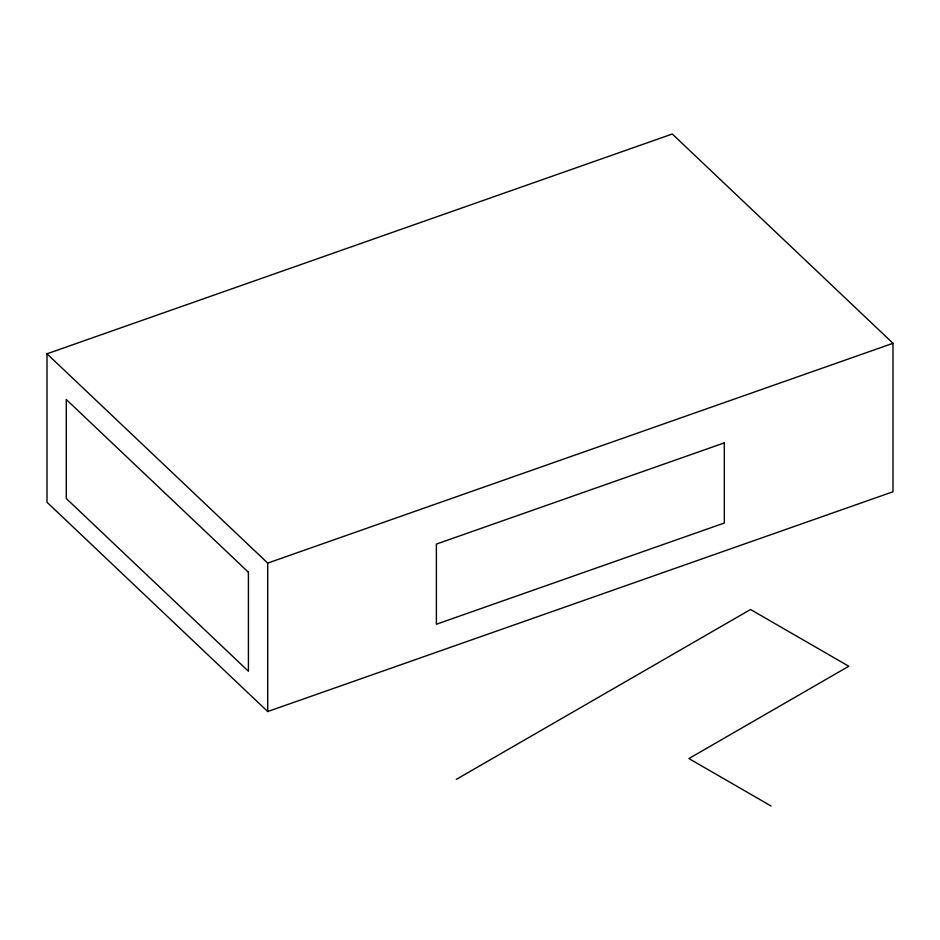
<?xml version="1.0" encoding="UTF-8"?>
<svg xmlns="http://www.w3.org/2000/svg" width="940" height="940" viewBox="0 0 940 940"><rect width="100%" height="100%" fill="white"/><g stroke="black" fill="none" stroke-linecap="round" stroke-linejoin="round"><path stroke-width="1.41" d="M456.335 779.366L750.531 609.508L848.797 666.249L688.902 758.557L771.059 805.991M47 353.804L672.288 134.009L893 343.3L893 491.761L267.712 711.545L47 502.254L47 353.804L267.712 563.095L267.712 711.545M267.712 563.095L893 343.3M724.317 442.881L436.383 544.084L436.383 624.242L724.317 523.028L724.317 442.881M248.418 572.237L66.282 399.512L66.282 498.529L248.418 671.254L248.418 572.237"/></g></svg>
